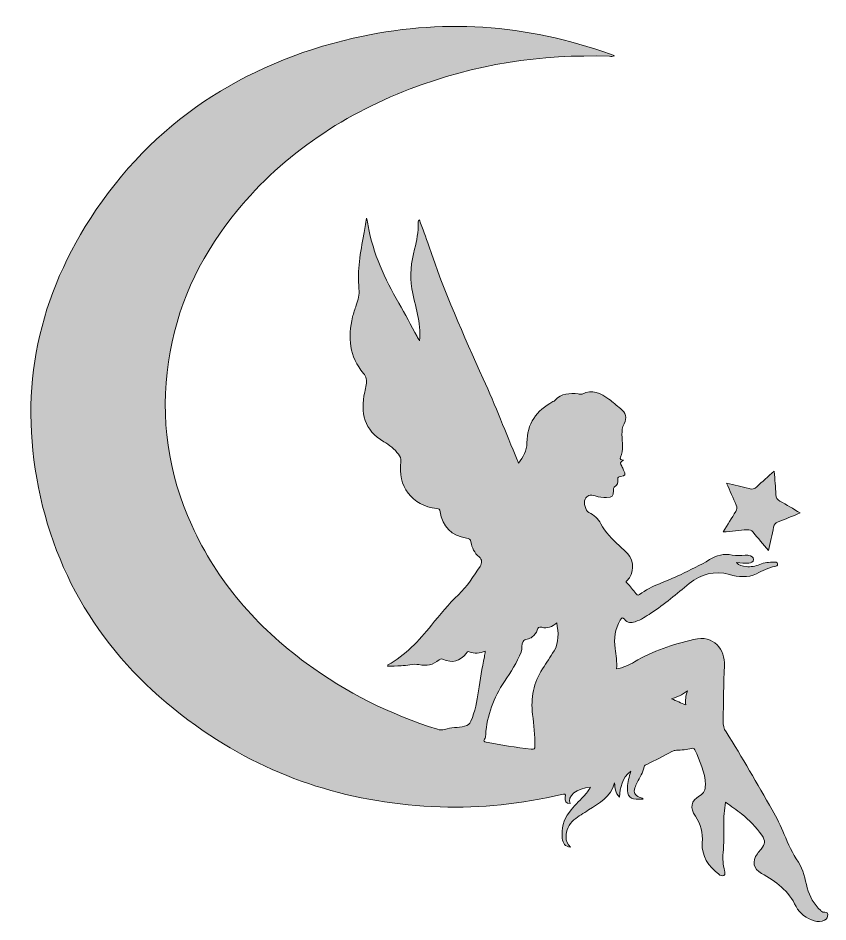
# Model space of a CAD drawing. Header units: inches. Extents: x 13 to 3566, y -2567 to -26.
# Drawn here: x 1608.7 to 2005.1, y -469.1 to -27 of the extents above; entities that cross this region are included whole.
import ezdxf

# ---------------------------------------------------------------- set-up
doc = ezdxf.new("R2010")
doc.units = ezdxf.units.IN
doc.header["$MEASUREMENT"] = 0
doc.layers.add('Layer 1', color=7, linetype='Continuous')

# ---------------------------------------------------------------- blocks, each defined once
blk = doc.blocks.new('block 5')
at = {"layer": 'Layer 1', "true_color": 0xffffff}
h = blk.add_hatch(color=7, dxfattribs=at)
h.dxf.hatch_style = 2
edge = h.paths.add_edge_path()
edge.add_spline(control_points=[(1837.37, -336.63), (1834.63, -337.73), (1832.06, -338.12), (1829.49, -336.97), (1828.71, -336.62), (1828.51, -337.18), (1828.15, -337.61), (1824.66, -341.83), (1821.66, -342.62), (1816.42, -340.6), (1815.66, -340.31), (1815.29, -340.51), (1814.75, -340.96), (1811.86, -343.37), (1808.64, -344.04), (1804.91, -343.26), (1802.02, -342.66), (1799.09, -343.71), (1796.16, -343.82), (1793.97, -343.91), (1791.8, -344.17), (1789.58, -344), (1789.63, -343.66), (1789.61, -343.45), (1789.68, -343.42), (1798.34, -338.65), (1804.91, -331.59), (1811, -324), (1815.17, -318.8), (1819.42, -313.67), (1824.26, -309.05), (1828.49, -305.01), (1831.64, -300.1), (1834.82, -295.23), (1835.89, -293.58), (1835.93, -291.85), (1834.38, -290.57), (1832.01, -288.62), (1830.9, -286.07), (1830.36, -283.21), (1830.11, -281.9), (1829.43, -281.54), (1828.2, -281.37), (1820.98, -280.34), (1816.33, -275.68), (1815.34, -268.43), (1815.17, -267.21), (1814.72, -267), (1813.62, -266.88), (1801.62, -265.6), (1794.23, -255.91), (1796.11, -243.91), (1796.34, -242.43), (1795.61, -241.42), (1794.89, -240.38), (1793.04, -237.75), (1790.5, -235.79), (1787.78, -234.22), (1778.09, -228.62), (1776.21, -220.11), (1778.39, -209.97), (1778.65, -208.78), (1778.79, -207.57), (1779.1, -206.39), (1779.67, -204.25), (1779.13, -202.4), (1777.75, -200.78), (1770.8, -192.58), (1770.13, -183.16), (1772.44, -173.2), (1772.89, -171.25), (1773.61, -169.37), (1774.26, -167.47), (1775.14, -164.86), (1775.85, -162.2), (1775.58, -159.45), (1774.69, -150.4), (1776.31, -141.59), (1777.89, -132.76), (1778.34, -130.22), (1778.73, -127.67), (1779.2, -124.83), (1779.9, -126.19), (1779.88, -127.44), (1780.09, -128.62), (1782.48, -142.24), (1788.15, -154.55), (1795.04, -166.4), (1798.17, -171.79), (1801.04, -177.34), (1804.03, -182.81), (1804.33, -183.36), (1804.65, -183.89), (1805.21, -184.87), (1805.64, -180.19), (1805.19, -176.06), (1804.26, -171.96), (1803.31, -167.77), (1802.33, -163.58), (1801.5, -159.36), (1800.21, -152.81), (1801.18, -146.37), (1802.8, -139.99), (1803.87, -135.82), (1804.71, -131.6), (1804.59, -127.26), (1804.58, -126.8), (1804.41, -126.23), (1805.18, -125.76), (1806.72, -130.03), (1808.33, -134.22), (1809.76, -138.47), (1817.23, -160.72), (1826.72, -182.13), (1836.41, -203.48), (1842.33, -216.52), (1847.51, -229.9), (1853.02, -243.13), (1853.21, -243.59), (1853.41, -244.04), (1853.72, -244.76), (1855.88, -241.6), (1857.74, -238.59), (1857.76, -234.76), (1857.82, -225.42), (1862.4, -218.92), (1870.47, -214.62), (1870.84, -214.42), (1871.27, -214.25), (1871.55, -213.95), (1874.69, -210.57), (1878.69, -210.39), (1882.88, -210.83), (1883.51, -210.9), (1884.15, -211.2), (1884.78, -210.89), (1889.78, -208.49), (1893.99, -210.44), (1897.92, -213.41), (1899.86, -214.86), (1901.62, -216.54), (1903.58, -217.98), (1906.22, -219.91), (1906.86, -222.59), (1905.33, -225.39), (1904.37, -227.15), (1904.27, -228.9), (1904.31, -230.76), (1904.4, -234.47), (1905.17, -238.22), (1903.54, -241.8), (1903, -243), (1904.06, -242.91), (1905.03, -243.18), (1903.21, -243.97), (1903.48, -245.01), (1904.19, -246.17), (1904.57, -246.78), (1904.82, -247.46), (1905.13, -248.11), (1906.19, -250.38), (1906.02, -250.78), (1903.57, -251.21), (1902.77, -251.35), (1902.13, -251.52), (1902.29, -252.49), (1902.58, -254.21), (1902.1, -255.52), (1900.55, -256.46), (1900, -256.79), (1900.2, -257.49), (1900.18, -258.06), (1900.1, -260.94), (1899.66, -261.36), (1896.76, -261.49), (1894.88, -261.56), (1893.06, -261.37), (1891.25, -260.76), (1888.79, -259.92), (1887.07, -260.52), (1886.27, -262.3), (1885.42, -264.22), (1886.41, -268), (1888.11, -268.8), (1890.68, -270.02), (1892.62, -271.87), (1893.94, -274.33), (1896.19, -278.51), (1899.44, -281.82), (1902.91, -284.97), (1904.29, -286.22), (1905.69, -287.47), (1906.93, -288.85), (1910.45, -292.82), (1910.39, -298.6), (1906.74, -302.23), (1906.12, -302.85), (1906.42, -303.01), (1906.78, -303.33), (1908.45, -304.84), (1909.65, -306.73), (1911.07, -308.44), (1911.51, -308.97), (1911.95, -309.66), (1912.82, -309), (1918.87, -304.43), (1926.22, -302.57), (1932.88, -299.28), (1937.7, -296.9), (1942.59, -294.68), (1947.18, -291.86), (1950.57, -289.78), (1954.27, -288.84), (1958.3, -289.67), (1960.36, -290.1), (1962.45, -289.82), (1964.53, -289.73), (1965.17, -289.71), (1965.83, -289.71), (1966.45, -289.84), (1967.55, -290.08), (1968.68, -290.55), (1968.67, -291.82), (1968.67, -293.16), (1967.44, -293.41), (1966.35, -293.6), (1964.41, -293.92), (1962.5, -293.31), (1960.33, -293.33), (1961.69, -294.84), (1963.35, -295.16), (1965.01, -295.32), (1967.34, -295.55), (1969.6, -295.14), (1971.74, -294.24), (1973.99, -293.3), (1976.35, -293.25), (1978.71, -293.1), (1979.43, -293.05), (1980.29, -293.11), (1980.49, -293.95), (1980.73, -294.95), (1979.73, -295.13), (1979.12, -295.23), (1975.87, -295.8), (1973.05, -297.38), (1970.15, -298.79), (1965.78, -300.91), (1961.26, -300.36), (1956.89, -299.16), (1949.44, -297.12), (1943.15, -298.94), (1937.23, -303.64), (1931.06, -308.54), (1925.09, -313.72), (1918.5, -318.09), (1916.06, -319.71), (1913.59, -321.31), (1910.77, -322.26), (1908.74, -322.94), (1906.93, -322.83), (1905.51, -321.09), (1904.5, -319.84), (1904.11, -320.38), (1903.46, -321.47), (1900.86, -325.8), (1900.37, -330.5), (1900.91, -335.38), (1901.28, -338.65), (1902.02, -341.88), (1901.63, -345.35), (1904.91, -344.67), (1907.75, -343.51), (1910.38, -341.9), (1919.36, -336.41), (1929.25, -333.44), (1939.39, -330.92), (1949.4, -328.43), (1954.85, -336.21), (1954.46, -343.65), (1953.99, -352.67), (1954.04, -361.72), (1953.78, -370.76), (1953.72, -372.78), (1954.17, -374.48), (1955.27, -376.19), (1963.25, -388.62), (1970.36, -401.57), (1977.84, -414.3), (1980.09, -418.14), (1981.98, -422.17), (1983.7, -426.27), (1985.66, -430.97), (1987.79, -435.58), (1990.64, -439.84), (1993.17, -443.62), (1993.92, -448.08), (1994.98, -452.37), (1996.08, -456.8), (1998.33, -460.4), (2001.56, -463.49), (2001.98, -463.89), (2002.36, -464.35), (2002.98, -464.38), (2003.81, -464.42), (2004.85, -464.1), (2004.99, -465.38), (2005.11, -466.62), (2004.61, -467.64), (2003.47, -468.24), (2001.85, -469.09), (2000.15, -469.06), (1998.45, -468.53), (1994.6, -467.34), (1991.29, -465.14), (1989.53, -461.55), (1985.84, -454), (1979.78, -449.18), (1972.57, -445.37), (1968.54, -443.24), (1967.86, -439.44), (1970.58, -435.79), (1971.17, -434.98), (1971.84, -434.23), (1972.48, -433.45), (1974.53, -430.97), (1974.66, -429.47), (1972.74, -426.71), (1969.99, -422.74), (1966.68, -419.25), (1962.85, -416.29), (1960.37, -414.38), (1957.81, -412.57), (1955.04, -410.54), (1954.32, -414.36), (1954.11, -417.92), (1954.16, -421.48), (1954.22, -426.07), (1954.23, -430.66), (1953.79, -435.24), (1953.5, -438.19), (1953.79, -441.1), (1954.5, -443.99), (1954.69, -444.78), (1955.02, -445.77), (1954.09, -446.34), (1953.21, -446.88), (1952.41, -446.31), (1951.73, -445.79), (1946.62, -441.91), (1943.19, -437.05), (1943.59, -430.35), (1943.87, -425.59), (1943.01, -421.3), (1940.22, -417.33), (1937.4, -413.31), (1938.11, -409.93), (1942.32, -407.36), (1944.48, -406.04), (1945.1, -404.39), (1945.11, -402.04), (1945.12, -395.78), (1942.35, -390.4), (1939.96, -384.89), (1939.64, -384.16), (1939.17, -384.02), (1938.42, -384.21), (1935.97, -384.81), (1933.47, -385.04), (1930.95, -385.11), (1930.15, -385.13), (1929.44, -385.42), (1928.72, -385.79), (1924.66, -387.92), (1920.57, -389.99), (1916.49, -392.09), (1915.94, -392.38), (1915.21, -392.46), (1915.09, -393.26), (1914.64, -396.1), (1912.95, -398.39), (1911.74, -400.9), (1911.34, -401.73), (1910.94, -402.58), (1910.66, -403.47), (1909.88, -405.86), (1910.51, -407.14), (1912.8, -408.04), (1913.38, -408.26), (1914.07, -408.25), (1914.65, -408.97), (1913.92, -409.03), (1913.33, -409.1), (1912.74, -409.12), (1908.23, -409.24), (1906.81, -407.77), (1906.98, -403.23), (1907.07, -400.72), (1907.91, -398.35), (1908.59, -395.39), (1904.16, -398.77), (1903.54, -403.27), (1903.03, -408.04), (1901.05, -405.94), (1900.84, -403.61), (1900.69, -401.11), (1898.88, -407.94), (1893.15, -410.89), (1887.94, -414.33), (1885.55, -415.91), (1883.03, -417.31), (1880.81, -419.14), (1878.14, -421.34), (1877, -424.28), (1876.91, -427.65), (1876.86, -429.5), (1877.7, -431.06), (1879.12, -432.51), (1876.44, -432.08), (1875.36, -430.93), (1875.09, -428.12), (1874.64, -423.45), (1875.65, -419.16), (1878.55, -415.37), (1880.7, -412.57), (1883.26, -410.15), (1885.63, -407.57), (1886.85, -406.25), (1887.99, -404.89), (1888.87, -403.24), (1882.28, -403.6), (1877.3, -407.56), (1878.91, -411.22), (1876.73, -411.24), (1876.29, -409.74), (1876.56, -408.24), (1876.92, -406.3), (1876.31, -406.34), (1874.76, -406.72), (1855.2, -411.44), (1835.35, -413.51), (1815.24, -412.82), (1773.09, -411.36), (1734.16, -399.51), (1699.33, -375.59), (1658.47, -347.53), (1630.66, -309.92), (1619.67, -261.17), (1608.72, -212.55), (1617.07, -166.79), (1644.12, -125.02), (1674.63, -77.93), (1718.49, -49.41), (1772.76, -36.86), (1815.4, -27.01), (1857.5, -29.87), (1898.73, -44.7), (1899.27, -44.89), (1899.79, -45.11), (1900.62, -45.43), (1899.69, -45.93), (1898.94, -45.71), (1898.25, -45.69), (1864.66, -44.59), (1832.04, -49.55), (1800.64, -61.68), (1766.18, -74.98), (1736.51, -95.06), (1713.5, -124.28), (1697.03, -145.19), (1686.21, -168.68), (1682.31, -195.11), (1678.22, -222.86), (1682.1, -249.57), (1693.71, -275.11), (1706.24, -302.67), (1725.56, -324.65), (1749.74, -342.53), (1769.29, -356.99), (1790.84, -367.51), (1813.96, -374.89), (1815.17, -375.28), (1816.25, -375.35), (1817.48, -374.93), (1820.63, -373.87), (1824.01, -374.14), (1827.24, -373.4), (1828.8, -373.05), (1829.69, -372.35), (1830.34, -370.88), (1832.43, -366.17), (1833.37, -361.18), (1834.1, -356.14), (1834.91, -350.54), (1835.86, -344.96), (1836.96, -339.4), (1837.13, -338.58), (1837.21, -337.74), (1837.37, -336.63)], knot_values=[0, 0, 0, 0, 1, 1, 1, 2, 2, 2, 3, 3, 3, 4, 4, 4, 5, 5, 5, 6, 6, 6, 7, 7, 7, 8, 8, 8, 9, 9, 9, 10, 10, 10, 11, 11, 11, 12, 12, 12, 13, 13, 13, 14, 14, 14, 15, 15, 15, 16, 16, 16, 17, 17, 17, 18, 18, 18, 19, 19, 19, 20, 20, 20, 21, 21, 21, 22, 22, 22, 23, 23, 23, 24, 24, 24, 25, 25, 25, 26, 26, 26, 27, 27, 27, 28, 28, 28, 29, 29, 29, 30, 30, 30, 31, 31, 31, 32, 32, 32, 33, 33, 33, 34, 34, 34, 35, 35, 35, 36, 36, 36, 37, 37, 37, 38, 38, 38, 39, 39, 39, 40, 40, 40, 41, 41, 41, 42, 42, 42, 43, 43, 43, 44, 44, 44, 45, 45, 45, 46, 46, 46, 47, 47, 47, 48, 48, 48, 49, 49, 49, 50, 50, 50, 51, 51, 51, 52, 52, 52, 53, 53, 53, 54, 54, 54, 55, 55, 55, 56, 56, 56, 57, 57, 57, 58, 58, 58, 59, 59, 59, 60, 60, 60, 61, 61, 61, 62, 62, 62, 63, 63, 63, 64, 64, 64, 65, 65, 65, 66, 66, 66, 67, 67, 67, 68, 68, 68, 69, 69, 69, 70, 70, 70, 71, 71, 71, 72, 72, 72, 73, 73, 73, 74, 74, 74, 75, 75, 75, 76, 76, 76, 77, 77, 77, 78, 78, 78, 79, 79, 79, 80, 80, 80, 81, 81, 81, 82, 82, 82, 83, 83, 83, 84, 84, 84, 85, 85, 85, 86, 86, 86, 87, 87, 87, 88, 88, 88, 89, 89, 89, 90, 90, 90, 91, 91, 91, 92, 92, 92, 93, 93, 93, 94, 94, 94, 95, 95, 95, 96, 96, 96, 97, 97, 97, 98, 98, 98, 99, 99, 99, 100, 100, 100, 101, 101, 101, 102, 102, 102, 103, 103, 103, 104, 104, 104, 105, 105, 105, 106, 106, 106, 107, 107, 107, 108, 108, 108, 109, 109, 109, 110, 110, 110, 111, 111, 111, 112, 112, 112, 113, 113, 113, 114, 114, 114, 115, 115, 115, 116, 116, 116, 117, 117, 117, 118, 118, 118, 119, 119, 119, 120, 120, 120, 121, 121, 121, 122, 122, 122, 123, 123, 123, 124, 124, 124, 125, 125, 125, 126, 126, 126, 127, 127, 127, 128, 128, 128, 129, 129, 129, 130, 130, 130, 131, 131, 131, 132, 132, 132, 133, 133, 133, 134, 134, 134, 135, 135, 135, 136, 136, 136, 137, 137, 137, 138, 138, 138, 139, 139, 139, 140, 140, 140, 141, 141, 141, 142, 142, 142, 143, 143, 143, 144, 144, 144, 145, 145, 145, 146, 146, 146, 147, 147, 147, 148, 148, 148, 149, 149, 149, 150, 150, 150, 151, 151, 151, 152, 152, 152, 153, 153, 153, 154, 154, 154, 155, 155, 155, 156, 156, 156, 157, 157, 157, 158, 158, 158, 159, 159, 159, 160, 160, 160, 161, 161, 161, 162, 162, 162, 163, 163, 163, 164, 164, 164, 165, 165, 165, 166, 166, 166, 166], degree=3, periodic=1)
edge = h.paths.add_edge_path()
edge.add_spline(control_points=[(1872.39, -322.77), (1870.12, -324.87), (1867.68, -325.68), (1865.03, -324.98), (1863.56, -324.6), (1863.21, -325.08), (1862.85, -326.31), (1862.45, -327.72), (1861.4, -328.72), (1860.33, -329.72), (1859.01, -330.94), (1856.65, -330.53), (1855.88, -331.88), (1855.07, -333.31), (1855.62, -335.33), (1854.94, -337.07), (1852.91, -342.26), (1849.9, -346.88), (1846.82, -351.45), (1841.47, -359.38), (1838.24, -368.04), (1837.6, -377.62), (1837.55, -378.32), (1837.42, -379.1), (1837.05, -379.66), (1836.3, -380.77), (1836.83, -380.91), (1837.8, -381.1), (1845.1, -382.58), (1852.45, -383.78), (1859.85, -384.64), (1861.36, -384.82), (1861.66, -384.46), (1861.67, -383.04), (1861.72, -377.87), (1861.26, -372.73), (1860.59, -367.62), (1859.53, -359.54), (1861.02, -352.09), (1865.46, -345.24), (1867.33, -342.36), (1869.23, -339.49), (1871.04, -336.57), (1873.66, -332.31), (1873.17, -327.74), (1872.39, -322.77)], knot_values=[0, 0, 0, 0, 1, 1, 1, 2, 2, 2, 3, 3, 3, 4, 4, 4, 5, 5, 5, 6, 6, 6, 7, 7, 7, 8, 8, 8, 9, 9, 9, 10, 10, 10, 11, 11, 11, 12, 12, 12, 13, 13, 13, 14, 14, 14, 15, 15, 15, 15], degree=3, periodic=1)
edge = h.paths.add_edge_path()
edge.add_spline(control_points=[(1936.32, -356.07), (1933.74, -358.14), (1931.31, -359.06), (1928.56, -359.98), (1931.08, -361.07), (1933.2, -361.98), (1935.48, -362.96), (1935.22, -360.72), (1935.49, -358.7), (1936.32, -356.07)], knot_values=[0, 0, 0, 0, 1, 1, 1, 2, 2, 2, 3, 3, 3, 3], degree=3, periodic=1)
h = blk.add_hatch(color=7, dxfattribs=at)
h.dxf.hatch_style = 2
edge = h.paths.add_edge_path()
edge.add_spline(control_points=[(1953.79, -278.36), (1956.06, -274.69), (1957.96, -271.5), (1959.99, -268.39), (1960.7, -267.31), (1960.78, -266.42), (1960.24, -265.24), (1958.65, -261.8), (1957.18, -258.3), (1955.49, -254.44), (1959.36, -255.38), (1962.95, -256.16), (1966.48, -257.16), (1968.05, -257.61), (1969.13, -257.37), (1970.31, -256.25), (1972.95, -253.75), (1975.73, -251.4), (1978.83, -248.66), (1979.13, -252.76), (1979.49, -256.42), (1979.62, -260.09), (1979.68, -261.65), (1980.26, -262.53), (1981.6, -263.27), (1984.85, -265.05), (1988.01, -267), (1991.53, -269.07), (1987.71, -270.63), (1984.23, -272.11), (1980.7, -273.45), (1979.41, -273.93), (1978.79, -274.67), (1978.53, -276.01), (1977.8, -279.7), (1976.94, -283.36), (1976.04, -287.47), (1973.34, -284.26), (1970.87, -281.41), (1968.5, -278.47), (1967.69, -277.48), (1966.87, -277.1), (1965.58, -277.24), (1961.82, -277.67), (1958.04, -277.97), (1953.79, -278.36)], knot_values=[0, 0, 0, 0, 1, 1, 1, 2, 2, 2, 3, 3, 3, 4, 4, 4, 5, 5, 5, 6, 6, 6, 7, 7, 7, 8, 8, 8, 9, 9, 9, 10, 10, 10, 11, 11, 11, 12, 12, 12, 13, 13, 13, 14, 14, 14, 15, 15, 15, 15], degree=3, periodic=1)
at = {"layer": 'Layer 1', "lineweight": 0}
for points, knots in [([(1837.37, -336.63), (1834.63, -337.73), (1832.06, -338.12), (1829.49, -336.97), (1828.71, -336.62), (1828.51, -337.18), (1828.15, -337.61), (1824.66, -341.83), (1821.66, -342.62), (1816.42, -340.6), (1815.66, -340.31), (1815.29, -340.51), (1814.75, -340.96), (1811.86, -343.37), (1808.64, -344.04), (1804.91, -343.26), (1802.02, -342.66), (1799.09, -343.71), (1796.16, -343.82), (1793.97, -343.91), (1791.8, -344.17), (1789.58, -344), (1789.63, -343.66), (1789.61, -343.45), (1789.68, -343.42), (1798.34, -338.65), (1804.91, -331.59), (1811, -324), (1815.17, -318.8), (1819.42, -313.67), (1824.26, -309.05), (1828.49, -305.01), (1831.64, -300.1), (1834.82, -295.23), (1835.89, -293.58), (1835.93, -291.85), (1834.38, -290.57), (1832.01, -288.62), (1830.9, -286.07), (1830.36, -283.21), (1830.11, -281.9), (1829.43, -281.54), (1828.2, -281.37), (1820.98, -280.34), (1816.33, -275.68), (1815.34, -268.43), (1815.17, -267.21), (1814.72, -267), (1813.62, -266.88), (1801.62, -265.6), (1794.23, -255.91), (1796.11, -243.91), (1796.34, -242.43), (1795.61, -241.42), (1794.89, -240.38), (1793.04, -237.75), (1790.5, -235.79), (1787.78, -234.22), (1778.09, -228.62), (1776.21, -220.11), (1778.39, -209.97), (1778.65, -208.78), (1778.79, -207.57), (1779.1, -206.39), (1779.67, -204.25), (1779.13, -202.4), (1777.75, -200.78), (1770.8, -192.58), (1770.13, -183.16), (1772.44, -173.2), (1772.89, -171.25), (1773.61, -169.37), (1774.26, -167.47), (1775.14, -164.86), (1775.85, -162.2), (1775.58, -159.45), (1774.69, -150.4), (1776.31, -141.59), (1777.89, -132.76), (1778.34, -130.22), (1778.73, -127.67), (1779.2, -124.83), (1779.9, -126.19), (1779.88, -127.44), (1780.09, -128.62), (1782.48, -142.24), (1788.15, -154.55), (1795.04, -166.4), (1798.17, -171.79), (1801.04, -177.34), (1804.03, -182.81), (1804.33, -183.36), (1804.65, -183.89), (1805.21, -184.87), (1805.64, -180.19), (1805.19, -176.06), (1804.26, -171.96), (1803.31, -167.77), (1802.33, -163.58), (1801.5, -159.36), (1800.21, -152.81), (1801.18, -146.37), (1802.8, -139.99), (1803.87, -135.82), (1804.71, -131.6), (1804.59, -127.26), (1804.58, -126.8), (1804.41, -126.23), (1805.18, -125.76), (1806.72, -130.03), (1808.33, -134.22), (1809.76, -138.47), (1817.23, -160.72), (1826.72, -182.13), (1836.41, -203.48), (1842.33, -216.52), (1847.51, -229.9), (1853.02, -243.13), (1853.21, -243.59), (1853.41, -244.04), (1853.72, -244.76), (1855.88, -241.6), (1857.74, -238.59), (1857.76, -234.76), (1857.82, -225.42), (1862.4, -218.92), (1870.47, -214.62), (1870.84, -214.42), (1871.27, -214.25), (1871.55, -213.95), (1874.69, -210.57), (1878.69, -210.39), (1882.88, -210.83), (1883.51, -210.9), (1884.15, -211.2), (1884.78, -210.89), (1889.78, -208.49), (1893.99, -210.44), (1897.92, -213.41), (1899.86, -214.86), (1901.62, -216.54), (1903.58, -217.98), (1906.22, -219.91), (1906.86, -222.59), (1905.33, -225.39), (1904.37, -227.15), (1904.27, -228.9), (1904.31, -230.76), (1904.4, -234.47), (1905.17, -238.22), (1903.54, -241.8), (1903, -243), (1904.06, -242.91), (1905.03, -243.18), (1903.21, -243.97), (1903.48, -245.01), (1904.19, -246.17), (1904.57, -246.78), (1904.82, -247.46), (1905.13, -248.11), (1906.19, -250.38), (1906.02, -250.78), (1903.57, -251.21), (1902.77, -251.35), (1902.13, -251.52), (1902.29, -252.49), (1902.58, -254.21), (1902.1, -255.52), (1900.55, -256.46), (1900, -256.79), (1900.2, -257.49), (1900.18, -258.06), (1900.1, -260.94), (1899.66, -261.36), (1896.76, -261.49), (1894.88, -261.56), (1893.06, -261.37), (1891.25, -260.76), (1888.79, -259.92), (1887.07, -260.52), (1886.27, -262.3), (1885.42, -264.22), (1886.41, -268), (1888.11, -268.8), (1890.68, -270.02), (1892.62, -271.87), (1893.94, -274.33), (1896.19, -278.51), (1899.44, -281.82), (1902.91, -284.97), (1904.29, -286.22), (1905.69, -287.47), (1906.93, -288.85), (1910.45, -292.82), (1910.39, -298.6), (1906.74, -302.23), (1906.12, -302.85), (1906.42, -303.01), (1906.78, -303.33), (1908.45, -304.84), (1909.65, -306.73), (1911.07, -308.44), (1911.51, -308.97), (1911.95, -309.66), (1912.82, -309), (1918.87, -304.43), (1926.22, -302.57), (1932.88, -299.28), (1937.7, -296.9), (1942.59, -294.68), (1947.18, -291.86), (1950.57, -289.78), (1954.27, -288.84), (1958.3, -289.67), (1960.36, -290.1), (1962.45, -289.82), (1964.53, -289.73), (1965.17, -289.71), (1965.83, -289.71), (1966.45, -289.84), (1967.55, -290.08), (1968.68, -290.55), (1968.67, -291.82), (1968.67, -293.16), (1967.44, -293.41), (1966.35, -293.6), (1964.41, -293.92), (1962.5, -293.31), (1960.33, -293.33), (1961.69, -294.84), (1963.35, -295.16), (1965.01, -295.32), (1967.34, -295.55), (1969.6, -295.14), (1971.74, -294.24), (1973.99, -293.3), (1976.35, -293.25), (1978.71, -293.1), (1979.43, -293.05), (1980.29, -293.11), (1980.49, -293.95), (1980.73, -294.95), (1979.73, -295.13), (1979.12, -295.23), (1975.87, -295.8), (1973.05, -297.38), (1970.15, -298.79), (1965.78, -300.91), (1961.26, -300.36), (1956.89, -299.16), (1949.44, -297.12), (1943.15, -298.94), (1937.23, -303.64), (1931.06, -308.54), (1925.09, -313.72), (1918.5, -318.09), (1916.06, -319.71), (1913.59, -321.31), (1910.77, -322.26), (1908.74, -322.94), (1906.93, -322.83), (1905.51, -321.09), (1904.5, -319.84), (1904.11, -320.38), (1903.46, -321.47), (1900.86, -325.8), (1900.37, -330.5), (1900.91, -335.38), (1901.28, -338.65), (1902.02, -341.88), (1901.63, -345.35), (1904.91, -344.67), (1907.75, -343.51), (1910.38, -341.9), (1919.36, -336.41), (1929.25, -333.44), (1939.39, -330.92), (1949.4, -328.43), (1954.85, -336.21), (1954.46, -343.65), (1953.99, -352.67), (1954.04, -361.72), (1953.78, -370.76), (1953.72, -372.78), (1954.17, -374.48), (1955.27, -376.19), (1963.25, -388.62), (1970.36, -401.57), (1977.84, -414.3), (1980.09, -418.14), (1981.98, -422.17), (1983.7, -426.27), (1985.66, -430.97), (1987.79, -435.58), (1990.64, -439.84), (1993.17, -443.62), (1993.92, -448.08), (1994.98, -452.37), (1996.08, -456.8), (1998.33, -460.4), (2001.56, -463.49), (2001.98, -463.89), (2002.36, -464.35), (2002.98, -464.38), (2003.81, -464.42), (2004.85, -464.1), (2004.99, -465.38), (2005.11, -466.62), (2004.61, -467.64), (2003.47, -468.24), (2001.85, -469.09), (2000.15, -469.06), (1998.45, -468.53), (1994.6, -467.34), (1991.29, -465.14), (1989.53, -461.55), (1985.84, -454), (1979.78, -449.18), (1972.57, -445.37), (1968.54, -443.24), (1967.86, -439.44), (1970.58, -435.79), (1971.17, -434.98), (1971.84, -434.23), (1972.48, -433.45), (1974.53, -430.97), (1974.66, -429.47), (1972.74, -426.71), (1969.99, -422.74), (1966.68, -419.25), (1962.85, -416.29), (1960.37, -414.38), (1957.81, -412.57), (1955.04, -410.54), (1954.32, -414.36), (1954.11, -417.92), (1954.16, -421.48), (1954.22, -426.07), (1954.23, -430.66), (1953.79, -435.24), (1953.5, -438.19), (1953.79, -441.1), (1954.5, -443.99), (1954.69, -444.78), (1955.02, -445.77), (1954.09, -446.34), (1953.21, -446.88), (1952.41, -446.31), (1951.73, -445.79), (1946.62, -441.91), (1943.19, -437.05), (1943.59, -430.35), (1943.87, -425.59), (1943.01, -421.3), (1940.22, -417.33), (1937.4, -413.31), (1938.11, -409.93), (1942.32, -407.36), (1944.48, -406.04), (1945.1, -404.39), (1945.11, -402.04), (1945.12, -395.78), (1942.35, -390.4), (1939.96, -384.89), (1939.64, -384.16), (1939.17, -384.02), (1938.42, -384.21), (1935.97, -384.81), (1933.47, -385.04), (1930.95, -385.11), (1930.15, -385.13), (1929.44, -385.42), (1928.72, -385.79), (1924.66, -387.92), (1920.57, -389.99), (1916.49, -392.09), (1915.94, -392.38), (1915.21, -392.46), (1915.09, -393.26), (1914.64, -396.1), (1912.95, -398.39), (1911.74, -400.9), (1911.34, -401.73), (1910.94, -402.58), (1910.66, -403.47), (1909.88, -405.86), (1910.51, -407.14), (1912.8, -408.04), (1913.38, -408.26), (1914.07, -408.25), (1914.65, -408.97), (1913.92, -409.03), (1913.33, -409.1), (1912.74, -409.12), (1908.23, -409.24), (1906.81, -407.77), (1906.98, -403.23), (1907.07, -400.72), (1907.91, -398.35), (1908.59, -395.39), (1904.16, -398.77), (1903.54, -403.27), (1903.03, -408.04), (1901.05, -405.94), (1900.84, -403.61), (1900.69, -401.11), (1898.88, -407.94), (1893.15, -410.89), (1887.94, -414.33), (1885.55, -415.91), (1883.03, -417.31), (1880.81, -419.14), (1878.14, -421.34), (1877, -424.28), (1876.91, -427.65), (1876.86, -429.5), (1877.7, -431.06), (1879.12, -432.51), (1876.44, -432.08), (1875.36, -430.93), (1875.09, -428.12), (1874.64, -423.45), (1875.65, -419.16), (1878.55, -415.37), (1880.7, -412.57), (1883.26, -410.15), (1885.63, -407.57), (1886.85, -406.25), (1887.99, -404.89), (1888.87, -403.24), (1882.28, -403.6), (1877.3, -407.56), (1878.91, -411.22), (1876.73, -411.24), (1876.29, -409.74), (1876.56, -408.24), (1876.92, -406.3), (1876.31, -406.34), (1874.76, -406.72), (1855.2, -411.44), (1835.35, -413.51), (1815.24, -412.82), (1773.09, -411.36), (1734.16, -399.51), (1699.33, -375.59), (1658.47, -347.53), (1630.66, -309.92), (1619.67, -261.17), (1608.72, -212.55), (1617.07, -166.79), (1644.12, -125.02), (1674.63, -77.93), (1718.49, -49.41), (1772.76, -36.86), (1815.4, -27.01), (1857.5, -29.87), (1898.73, -44.7), (1899.27, -44.89), (1899.79, -45.11), (1900.62, -45.43), (1899.69, -45.93), (1898.94, -45.71), (1898.25, -45.69), (1864.66, -44.59), (1832.04, -49.55), (1800.64, -61.68), (1766.18, -74.98), (1736.51, -95.06), (1713.5, -124.28), (1697.03, -145.19), (1686.21, -168.68), (1682.31, -195.11), (1678.22, -222.86), (1682.1, -249.57), (1693.71, -275.11), (1706.24, -302.67), (1725.56, -324.65), (1749.74, -342.53), (1769.29, -356.99), (1790.84, -367.51), (1813.96, -374.89), (1815.17, -375.28), (1816.25, -375.35), (1817.48, -374.93), (1820.63, -373.87), (1824.01, -374.14), (1827.24, -373.4), (1828.8, -373.05), (1829.69, -372.35), (1830.34, -370.88), (1832.43, -366.17), (1833.37, -361.18), (1834.1, -356.14), (1834.91, -350.54), (1835.86, -344.96), (1836.96, -339.4), (1837.13, -338.58), (1837.21, -337.74), (1837.37, -336.63)], [0, 0, 0, 0, 1, 1, 1, 2, 2, 2, 3, 3, 3, 4, 4, 4, 5, 5, 5, 6, 6, 6, 7, 7, 7, 8, 8, 8, 9, 9, 9, 10, 10, 10, 11, 11, 11, 12, 12, 12, 13, 13, 13, 14, 14, 14, 15, 15, 15, 16, 16, 16, 17, 17, 17, 18, 18, 18, 19, 19, 19, 20, 20, 20, 21, 21, 21, 22, 22, 22, 23, 23, 23, 24, 24, 24, 25, 25, 25, 26, 26, 26, 27, 27, 27, 28, 28, 28, 29, 29, 29, 30, 30, 30, 31, 31, 31, 32, 32, 32, 33, 33, 33, 34, 34, 34, 35, 35, 35, 36, 36, 36, 37, 37, 37, 38, 38, 38, 39, 39, 39, 40, 40, 40, 41, 41, 41, 42, 42, 42, 43, 43, 43, 44, 44, 44, 45, 45, 45, 46, 46, 46, 47, 47, 47, 48, 48, 48, 49, 49, 49, 50, 50, 50, 51, 51, 51, 52, 52, 52, 53, 53, 53, 54, 54, 54, 55, 55, 55, 56, 56, 56, 57, 57, 57, 58, 58, 58, 59, 59, 59, 60, 60, 60, 61, 61, 61, 62, 62, 62, 63, 63, 63, 64, 64, 64, 65, 65, 65, 66, 66, 66, 67, 67, 67, 68, 68, 68, 69, 69, 69, 70, 70, 70, 71, 71, 71, 72, 72, 72, 73, 73, 73, 74, 74, 74, 75, 75, 75, 76, 76, 76, 77, 77, 77, 78, 78, 78, 79, 79, 79, 80, 80, 80, 81, 81, 81, 82, 82, 82, 83, 83, 83, 84, 84, 84, 85, 85, 85, 86, 86, 86, 87, 87, 87, 88, 88, 88, 89, 89, 89, 90, 90, 90, 91, 91, 91, 92, 92, 92, 93, 93, 93, 94, 94, 94, 95, 95, 95, 96, 96, 96, 97, 97, 97, 98, 98, 98, 99, 99, 99, 100, 100, 100, 101, 101, 101, 102, 102, 102, 103, 103, 103, 104, 104, 104, 105, 105, 105, 106, 106, 106, 107, 107, 107, 108, 108, 108, 109, 109, 109, 110, 110, 110, 111, 111, 111, 112, 112, 112, 113, 113, 113, 114, 114, 114, 115, 115, 115, 116, 116, 116, 117, 117, 117, 118, 118, 118, 119, 119, 119, 120, 120, 120, 121, 121, 121, 122, 122, 122, 123, 123, 123, 124, 124, 124, 125, 125, 125, 126, 126, 126, 127, 127, 127, 128, 128, 128, 129, 129, 129, 130, 130, 130, 131, 131, 131, 132, 132, 132, 133, 133, 133, 134, 134, 134, 135, 135, 135, 136, 136, 136, 137, 137, 137, 138, 138, 138, 139, 139, 139, 140, 140, 140, 141, 141, 141, 142, 142, 142, 143, 143, 143, 144, 144, 144, 145, 145, 145, 146, 146, 146, 147, 147, 147, 148, 148, 148, 149, 149, 149, 150, 150, 150, 151, 151, 151, 152, 152, 152, 153, 153, 153, 154, 154, 154, 155, 155, 155, 156, 156, 156, 157, 157, 157, 158, 158, 158, 159, 159, 159, 160, 160, 160, 161, 161, 161, 162, 162, 162, 163, 163, 163, 164, 164, 164, 165, 165, 165, 166, 166, 166, 166]), ([(1953.79, -278.36), (1956.06, -274.69), (1957.96, -271.5), (1959.99, -268.39), (1960.7, -267.31), (1960.78, -266.42), (1960.24, -265.24), (1958.65, -261.8), (1957.18, -258.3), (1955.49, -254.44), (1959.36, -255.38), (1962.95, -256.16), (1966.48, -257.16), (1968.05, -257.61), (1969.13, -257.37), (1970.31, -256.25), (1972.95, -253.75), (1975.73, -251.4), (1978.83, -248.66), (1979.13, -252.76), (1979.49, -256.42), (1979.62, -260.09), (1979.68, -261.65), (1980.26, -262.53), (1981.6, -263.27), (1984.85, -265.05), (1988.01, -267), (1991.53, -269.07), (1987.71, -270.63), (1984.23, -272.11), (1980.7, -273.45), (1979.41, -273.93), (1978.79, -274.67), (1978.53, -276.01), (1977.8, -279.7), (1976.94, -283.36), (1976.04, -287.47), (1973.34, -284.26), (1970.87, -281.41), (1968.5, -278.47), (1967.69, -277.48), (1966.87, -277.1), (1965.58, -277.24), (1961.82, -277.67), (1958.04, -277.97), (1953.79, -278.36)], [0, 0, 0, 0, 1, 1, 1, 2, 2, 2, 3, 3, 3, 4, 4, 4, 5, 5, 5, 6, 6, 6, 7, 7, 7, 8, 8, 8, 9, 9, 9, 10, 10, 10, 11, 11, 11, 12, 12, 12, 13, 13, 13, 14, 14, 14, 15, 15, 15, 15]), ([(1872.39, -322.77), (1870.12, -324.87), (1867.68, -325.68), (1865.03, -324.98), (1863.56, -324.6), (1863.21, -325.08), (1862.85, -326.31), (1862.45, -327.72), (1861.4, -328.72), (1860.33, -329.72), (1859.01, -330.94), (1856.65, -330.53), (1855.88, -331.88), (1855.07, -333.31), (1855.62, -335.33), (1854.94, -337.07), (1852.91, -342.26), (1849.9, -346.88), (1846.82, -351.45), (1841.47, -359.38), (1838.24, -368.04), (1837.6, -377.62), (1837.55, -378.32), (1837.42, -379.1), (1837.05, -379.66), (1836.3, -380.77), (1836.83, -380.91), (1837.8, -381.1), (1845.1, -382.58), (1852.45, -383.78), (1859.85, -384.64), (1861.36, -384.82), (1861.66, -384.46), (1861.67, -383.04), (1861.72, -377.87), (1861.26, -372.73), (1860.59, -367.62), (1859.53, -359.54), (1861.02, -352.09), (1865.46, -345.24), (1867.33, -342.36), (1869.23, -339.49), (1871.04, -336.57), (1873.66, -332.31), (1873.17, -327.74), (1872.39, -322.77)], [0, 0, 0, 0, 1, 1, 1, 2, 2, 2, 3, 3, 3, 4, 4, 4, 5, 5, 5, 6, 6, 6, 7, 7, 7, 8, 8, 8, 9, 9, 9, 10, 10, 10, 11, 11, 11, 12, 12, 12, 13, 13, 13, 14, 14, 14, 15, 15, 15, 15]), ([(1936.32, -356.07), (1933.74, -358.14), (1931.31, -359.06), (1928.56, -359.98), (1931.08, -361.07), (1933.2, -361.98), (1935.48, -362.96), (1935.22, -360.72), (1935.49, -358.7), (1936.32, -356.07)], [0, 0, 0, 0, 1, 1, 1, 2, 2, 2, 3, 3, 3, 3])]:
    blk.add_open_spline(points, degree=3, knots=knots, dxfattribs=at)

msp = doc.modelspace()

# ---------------------------------------------------------------- block references
at = {"layer": 'Layer 1'}
msp.add_blockref('block 5', (0, 0), dxfattribs=at)

doc.saveas('drawing.dxf')
